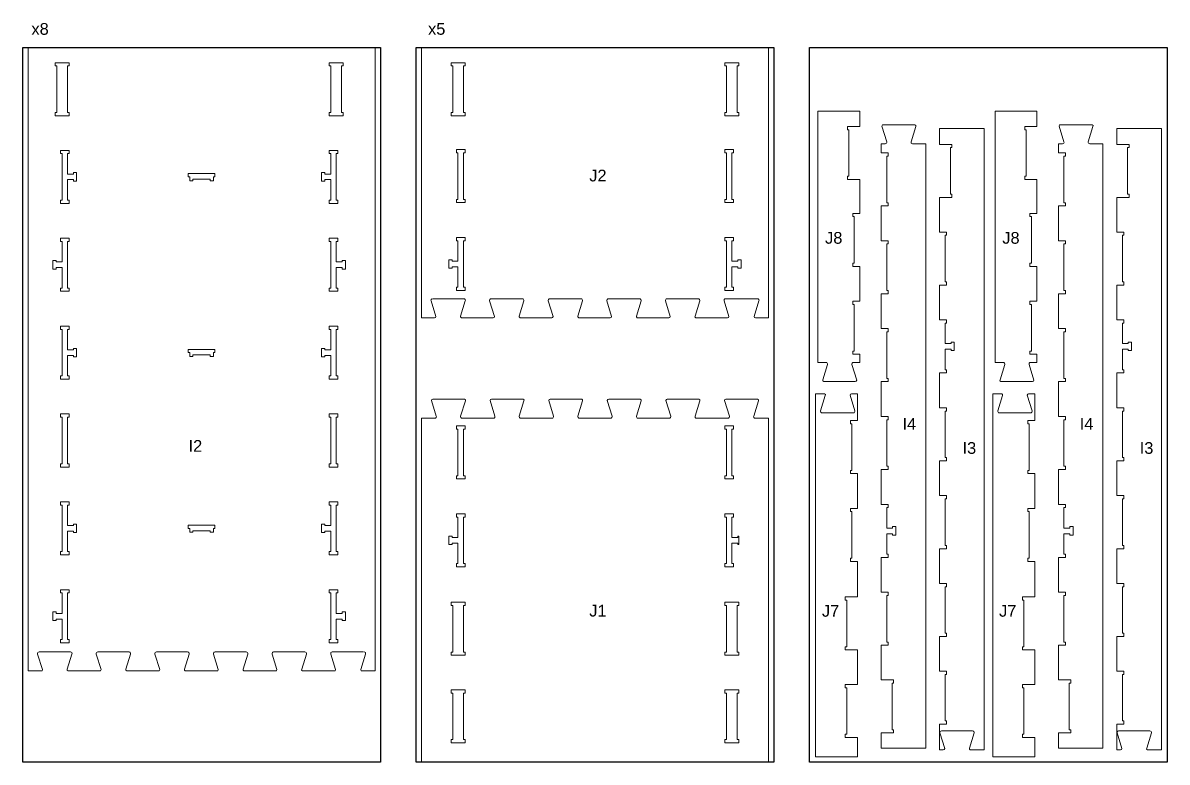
# Model space of a CAD drawing. Header units: millimetres. Extents: x 47343 to 66013, y -73719 to -63321.
# Drawn here: x 62109 to 66013, y -71107 to -68583 of the extents above; entities that cross this region are included whole.
import ezdxf

# ---------------------------------------------------------------- set-up
doc = ezdxf.new("R2010")
doc.units = ezdxf.units.MM
doc.header["$MEASUREMENT"] = 0
doc.layers.add('PLY BOARDS', color=1, linetype='CONTINUOUS', lineweight=30)
doc.layers.add('SHEETS', color=7, linetype='CONTINUOUS', lineweight=5)

msp = doc.modelspace()

# ---------------------------------------------------------------- linework, layer by layer
at = {"layer": 'PLY BOARDS'}
for points in [[(62108.8, -68667.2), (63328.8, -68667.2), (63328.8, -71107.2), (62108.8, -71107.2)], [(63451.1, -68667.2), (64671.1, -68667.2), (64671.1, -71107.2), (63451.1, -71107.2)], [(64793.5, -68667.2), (66013.5, -68667.2), (66013.5, -71107.2), (64793.5, -71107.2)]]:
    msp.add_lwpolyline(points, close=True, dxfattribs=at)
at = {"layer": 'SHEETS'}
for p, q in [((62127, -70796), (62127, -68667.2)), ((62127, -68667.2), (63310.5, -68667.2)), ((63310.5, -68667.2), (63310.5, -70796)), ((63469.4, -69590), (63469.4, -68667.2)), ((64652.9, -68667.2), (63469.4, -68667.2)), ((64652.9, -68667.2), (64652.9, -69590)), ((64964.7, -68884.8), (64821.7, -68884.8)), ((64821.7, -69742.6), (64821.7, -68884.8)), ((64964.7, -68884.8), (64964.7, -68937)), ((65569.4, -68884.8), (65426.4, -68884.8)), ((65426.4, -69742.6), (65426.4, -68884.8)), ((65569.4, -68884.8), (65569.4, -68937)), ((65040.3, -68935.5), (65041.9, -68931.8)), ((65056.8, -68989), (65040.3, -68935.5)), ((65041.9, -68931.8), (65045.1, -68931.1)), ((65045.1, -68931.1), (65153, -68931.1)), ((65155.8, -68936.9), (65139.8, -68989)), ((65153, -68931.1), (65156, -68933.6)), ((65156, -68933.6), (65155.8, -68936.9)), ((65237.1, -68998.2), (65237.1, -68943.8)), ((65389.1, -68943.8), (65389.1, -71065.5)), ((65645, -68935.5), (65646.6, -68931.8)), ((65661.5, -68989), (65645, -68935.5)), ((65646.6, -68931.8), (65649.8, -68931.1)), ((65649.8, -68931.1), (65757.7, -68931.1)), ((65760.5, -68936.9), (65744.5, -68989)), ((65757.7, -68931.1), (65760.7, -68933.6)), ((65760.7, -68933.6), (65760.5, -68936.9)), ((65841.8, -68998.2), (65841.8, -68943.8)), ((65993.8, -68943.8), (65993.8, -71065.5)), ((65051.6, -68996.1), (65054, -68995.5)), ((65054, -68995.5), (65056, -68993.8)), ((65056, -68993.8), (65057, -68991.5)), ((65057, -68991.5), (65056.8, -68989)), ((65139.8, -68989), (65139.6, -68991.5)), ((65139.6, -68991.5), (65140.6, -68993.8)), ((65140.6, -68993.8), (65142.6, -68995.5)), ((65142.6, -68995.5), (65145, -68996.1)), ((65656.2, -68996.1), (65658.7, -68995.5)), ((65658.7, -68995.5), (65660.6, -68993.8)), ((65660.6, -68993.8), (65661.6, -68991.5)), ((65661.6, -68991.5), (65661.5, -68989)), ((65744.5, -68989), (65744.3, -68991.5)), ((65744.3, -68991.5), (65745.3, -68993.8)), ((65745.3, -68993.8), (65747.3, -68995.5)), ((65747.3, -68995.5), (65749.7, -68996.1)), ((65037.8, -68996.1), (65051.6, -68996.1)), ((65037.8, -69027.3), (65037.8, -68996.1)), ((65145, -68996.1), (65189.8, -68996.1)), ((65189.8, -68996.1), (65189.8, -71059.8)), ((65642.4, -68996.1), (65656.2, -68996.1)), ((65642.4, -69027.3), (65642.4, -68996.1)), ((65749.7, -68996.1), (65794.4, -68996.1)), ((65794.4, -68996.1), (65794.4, -71059.8)), ((64964.7, -69118), (64964.7, -69233.7)), ((65569.4, -69118), (65569.4, -69233.7)), ((65237.1, -69297.5), (65237.1, -69179.2)), ((65841.8, -69297.5), (65841.8, -69179.2)), ((65037.8, -69327.3), (65037.8, -69208.3)), ((65642.4, -69327.3), (65642.4, -69208.3)), ((64964.7, -69414.7), (64964.7, -69533.7)), ((65056.8, -69427.3), (65056.8, -69408.3)), ((65569.4, -69414.7), (65569.4, -69533.7)), ((65661.4, -69427.3), (65661.4, -69408.3)), ((65237.1, -69597.5), (65237.1, -69478.5)), ((65841.8, -69597.5), (65841.8, -69478.5)), ((63502.4, -69527.3), (63501.4, -69529.6)), ((63501.4, -69529.6), (63501.6, -69532.1)), ((63501.6, -69532.1), (63518, -69585.6)), ((63504.4, -69525.6), (63502.4, -69527.3)), ((63613.3, -69525), (63506.8, -69525)), ((63582.8, -69525), (63580.4, -69525.6)), ((63602.6, -69584.2), (63618.6, -69532.1)), ((63615.8, -69525.6), (63613.3, -69525)), ((63617.7, -69527.3), (63615.8, -69525.6)), ((63618.7, -69529.6), (63617.7, -69527.3)), ((63618.6, -69532.1), (63618.7, -69529.6)), ((63702.4, -69527.3), (63701.4, -69529.6)), ((63701.4, -69529.6), (63701.6, -69532.1)), ((63701.6, -69532.1), (63718, -69585.6)), ((63704.4, -69525.6), (63702.4, -69527.3)), ((63706.8, -69525), (63704.4, -69525.6)), ((63813.3, -69525), (63706.8, -69525)), ((63802.6, -69584.2), (63818.6, -69532.1)), ((63815.8, -69525.6), (63813.3, -69525)), ((63817.7, -69527.3), (63815.8, -69525.6)), ((63818.7, -69529.6), (63817.7, -69527.3)), ((63818.6, -69532.1), (63818.7, -69529.6)), ((63902.4, -69527.3), (63901.4, -69529.6)), ((63901.4, -69529.6), (63901.6, -69532.1)), ((63901.6, -69532.1), (63918, -69585.6)), ((63904.4, -69525.6), (63902.4, -69527.3)), ((63906.8, -69525), (63904.4, -69525.6)), ((64013.3, -69525), (63906.8, -69525)), ((64002.6, -69584.2), (64018.6, -69532.1)), ((64015.8, -69525.6), (64013.3, -69525)), ((64017.7, -69527.3), (64015.8, -69525.6)), ((64018.7, -69529.6), (64017.7, -69527.3)), ((64018.6, -69532.1), (64018.7, -69529.6)), ((64102.4, -69527.3), (64101.4, -69529.6)), ((64101.4, -69529.6), (64101.6, -69532.1)), ((64101.6, -69532.1), (64118, -69585.6)), ((64104.4, -69525.6), (64102.4, -69527.3)), ((64106.8, -69525), (64104.4, -69525.6)), ((64213.3, -69525), (64106.8, -69525)), ((64202.6, -69584.2), (64218.6, -69532.1)), ((64215.8, -69525.6), (64213.3, -69525)), ((64217.7, -69527.3), (64215.8, -69525.6)), ((64218.7, -69529.6), (64217.7, -69527.3)), ((64218.6, -69532.1), (64218.7, -69529.6)), ((64302.4, -69527.3), (64301.4, -69529.6)), ((64301.4, -69529.6), (64301.6, -69532.1)), ((64301.6, -69532.1), (64318, -69585.6)), ((64304.4, -69525.6), (64302.4, -69527.3)), ((64306.8, -69525), (64304.4, -69525.6)), ((64413.3, -69525), (64306.8, -69525)), ((64402.6, -69584.2), (64418.6, -69532.1)), ((64415.8, -69525.6), (64413.3, -69525)), ((64417.7, -69527.3), (64415.8, -69525.6)), ((64418.7, -69529.6), (64417.7, -69527.3)), ((64418.6, -69532.1), (64418.7, -69529.6)), ((64502.4, -69527.3), (64501.4, -69529.6)), ((64501.4, -69529.6), (64501.6, -69532.1)), ((64501.6, -69532.1), (64518, -69585.6)), ((64504.4, -69525.6), (64502.4, -69527.3)), ((64506.8, -69525), (64504.4, -69525.6)), ((64613.3, -69525), (64506.8, -69525)), ((64620.7, -69532.1), (64604.2, -69585.6)), ((64615.4, -69525), (64613.3, -69525)), ((64615.4, -69525), (64617.9, -69525.6)), ((64617.9, -69525.6), (64619.8, -69527.3)), ((64619.8, -69527.3), (64620.8, -69529.6)), ((64620.8, -69529.6), (64620.7, -69532.1)), ((65037.8, -69627.3), (65037.8, -69508.3)), ((65642.4, -69627.3), (65642.4, -69508.3)), ((63513.3, -69590), (63469.4, -69590)), ((63516.5, -69589.3), (63513.3, -69590)), ((63518, -69585.6), (63516.5, -69589.3)), ((63602.3, -69587.4), (63602.6, -69584.2)), ((63605.4, -69590), (63602.3, -69587.4)), ((63713.3, -69590), (63605.4, -69590)), ((63716.5, -69589.3), (63713.3, -69590)), ((63718, -69585.6), (63716.5, -69589.3)), ((63802.3, -69587.4), (63802.6, -69584.2)), ((63805.4, -69590), (63802.3, -69587.4)), ((63913.3, -69590), (63805.4, -69590)), ((63916.5, -69589.3), (63913.3, -69590)), ((63918, -69585.6), (63916.5, -69589.3)), ((64002.3, -69587.4), (64002.6, -69584.2)), ((64005.4, -69590), (64002.3, -69587.4)), ((64113.3, -69590), (64005.4, -69590)), ((64116.5, -69589.3), (64113.3, -69590)), ((64118, -69585.6), (64116.5, -69589.3)), ((64202.3, -69587.4), (64202.6, -69584.2)), ((64205.4, -69590), (64202.3, -69587.4)), ((64313.3, -69590), (64205.4, -69590)), ((64316.5, -69589.3), (64313.3, -69590)), ((64318, -69585.6), (64316.5, -69589.3)), ((64402.3, -69587.4), (64402.6, -69584.2)), ((64405.4, -69590), (64402.3, -69587.4)), ((64513.3, -69590), (64405.4, -69590)), ((64516.5, -69589.3), (64513.3, -69590)), ((64518, -69585.6), (64516.5, -69589.3)), ((64604.2, -69585.6), (64605.8, -69589.3)), ((64605.8, -69589.3), (64609, -69590)), ((64609, -69590), (64652.9, -69590)), ((64964.7, -69714.7), (64964.7, -69742.6)), ((65569.4, -69714.7), (65569.4, -69742.6)), ((64849.5, -69742.6), (64821.7, -69742.6)), ((64838.7, -69801.7), (64854.7, -69749.7)), ((64851.9, -69743.1), (64849.5, -69742.6)), ((64853.9, -69744.8), (64851.9, -69743.1)), ((64854.9, -69747.1), (64853.9, -69744.8)), ((64854.7, -69749.7), (64854.9, -69747.1)), ((64938.5, -69744.8), (64937.5, -69747.1)), ((64937.5, -69747.1), (64937.7, -69749.7)), ((64937.7, -69749.7), (64954.2, -69803.1)), ((64940.5, -69743.1), (64938.5, -69744.8)), ((64942.9, -69742.6), (64940.5, -69743.1)), ((64964.7, -69742.6), (64942.9, -69742.6)), ((65454.1, -69742.6), (65426.4, -69742.6)), ((65443.4, -69801.7), (65459.4, -69749.7)), ((65456.6, -69743.1), (65454.1, -69742.6)), ((65458.5, -69744.8), (65456.6, -69743.1)), ((65459.5, -69747.1), (65458.5, -69744.8)), ((65459.4, -69749.7), (65459.5, -69747.1)), ((65543.2, -69744.8), (65542.2, -69747.1)), ((65542.2, -69747.1), (65542.4, -69749.7)), ((65542.4, -69749.7), (65558.8, -69803.1)), ((65545.2, -69743.1), (65543.2, -69744.8)), ((65547.6, -69742.6), (65545.2, -69743.1)), ((65569.4, -69742.6), (65547.6, -69742.6)), ((64838.5, -69805), (64838.7, -69801.7)), ((64841.5, -69807.6), (64838.5, -69805)), ((64949.4, -69807.6), (64841.5, -69807.6)), ((64952.6, -69806.8), (64949.4, -69807.6)), ((64954.2, -69803.1), (64952.6, -69806.8)), ((65037.8, -69927.3), (65037.8, -69808.3)), ((65237.1, -69897.5), (65237.1, -69778.5)), ((65443.1, -69805), (65443.4, -69801.7)), ((65446.2, -69807.6), (65443.1, -69805)), ((65554.1, -69807.6), (65446.2, -69807.6)), ((65557.3, -69806.8), (65554.1, -69807.6)), ((65558.8, -69803.1), (65557.3, -69806.8)), ((65642.4, -69927.3), (65642.4, -69808.3)), ((65841.8, -69897.5), (65841.8, -69778.5)), ((64814, -69849.9), (64814, -71088.8)), ((64957, -69849.9), (64957, -69941.1)), ((65418.7, -69849.9), (65418.7, -71088.8)), ((65561.7, -69849.9), (65561.7, -69941.1)), ((65056.8, -70027.3), (65056.8, -70008.3)), ((65661.4, -70027.3), (65661.4, -70008.3)), ((65237.1, -70197.5), (65237.1, -70078.5)), ((65841.8, -70197.5), (65841.8, -70078.5)), ((64957, -70122.1), (64957, -70241.1)), ((65037.8, -70227.3), (65037.8, -70108.3)), ((65561.7, -70122.1), (65561.7, -70241.1)), ((65642.4, -70227.3), (65642.4, -70108.3)), ((65237.1, -70497.5), (65237.1, -70378.5)), ((65841.8, -70497.5), (65841.8, -70378.5)), ((64957, -70422.1), (64957, -70543.1)), ((65037.8, -70527.3), (65037.8, -70408.3)), ((65561.7, -70422.1), (65561.7, -70543.1)), ((65642.4, -70527.3), (65642.4, -70408.3)), ((65056.8, -70627.3), (65056.8, -70608.3)), ((65661.4, -70627.3), (65661.4, -70608.3)), ((65037.8, -70826.6), (65037.8, -70708.3)), ((65237.1, -70796.7), (65237.1, -70678.5)), ((65642.4, -70826.6), (65642.4, -70708.3)), ((65841.8, -70796.7), (65841.8, -70678.5)), ((62160.1, -70733.2), (62159.1, -70735.5)), ((62159.1, -70735.5), (62159.2, -70738.1)), ((62159.2, -70738.1), (62175.7, -70791.5)), ((62162, -70731.6), (62160.1, -70733.2)), ((62164.5, -70731), (62162, -70731.6)), ((62271, -70731), (62164.5, -70731)), ((62260.2, -70790.1), (62276.2, -70738.1)), ((62273.4, -70731.6), (62271, -70731)), ((62275.4, -70733.2), (62273.4, -70731.6)), ((62276.4, -70735.5), (62275.4, -70733.2)), ((62276.2, -70738.1), (62276.4, -70735.5)), ((62360.1, -70733.2), (62359.1, -70735.5)), ((62359.1, -70735.5), (62359.2, -70738.1)), ((62359.2, -70738.1), (62375.7, -70791.5)), ((62362, -70731.6), (62360.1, -70733.2)), ((62364.5, -70731), (62362, -70731.6)), ((62471, -70731), (62364.5, -70731)), ((62460.2, -70790.1), (62476.2, -70738.1)), ((62473.4, -70731.6), (62471, -70731)), ((62475.4, -70733.2), (62473.4, -70731.6)), ((62476.4, -70735.5), (62475.4, -70733.2)), ((62476.2, -70738.1), (62476.4, -70735.5)), ((62560.1, -70733.2), (62559.1, -70735.5)), ((62559.1, -70735.5), (62559.2, -70738.1)), ((62559.2, -70738.1), (62575.7, -70791.5)), ((62562, -70731.6), (62560.1, -70733.2)), ((62564.5, -70731), (62562, -70731.6)), ((62671, -70731), (62564.5, -70731)), ((62660.2, -70790.1), (62676.2, -70738.1)), ((62673.4, -70731.6), (62671, -70731)), ((62675.4, -70733.2), (62673.4, -70731.6)), ((62676.4, -70735.5), (62675.4, -70733.2)), ((62676.2, -70738.1), (62676.4, -70735.5)), ((62760.1, -70733.2), (62759.1, -70735.5)), ((62759.1, -70735.5), (62759.2, -70738.1)), ((62759.2, -70738.1), (62775.7, -70791.5)), ((62762, -70731.6), (62760.1, -70733.2)), ((62764.5, -70731), (62762, -70731.6)), ((62871, -70731), (62764.5, -70731)), ((62860.2, -70790.1), (62876.2, -70738.1)), ((62873.4, -70731.6), (62871, -70731)), ((62875.4, -70733.2), (62873.4, -70731.6)), ((62876.4, -70735.5), (62875.4, -70733.2)), ((62876.2, -70738.1), (62876.4, -70735.5)), ((62960.1, -70733.2), (62959.1, -70735.5)), ((62959.1, -70735.5), (62959.2, -70738.1)), ((62959.2, -70738.1), (62975.7, -70791.5)), ((62962, -70731.6), (62960.1, -70733.2)), ((62964.5, -70731), (62962, -70731.6)), ((63071, -70731), (62964.5, -70731)), ((63060.2, -70790.1), (63076.2, -70738.1)), ((63073.4, -70731.6), (63071, -70731)), ((63075.4, -70733.2), (63073.4, -70731.6)), ((63076.4, -70735.5), (63075.4, -70733.2)), ((63076.2, -70738.1), (63076.4, -70735.5)), ((63160.1, -70733.2), (63159.1, -70735.5)), ((63159.1, -70735.5), (63159.2, -70738.1)), ((63159.2, -70738.1), (63175.7, -70791.5)), ((63162, -70731.6), (63160.1, -70733.2)), ((63164.5, -70731), (63162, -70731.6)), ((63271, -70731), (63164.5, -70731)), ((63278.3, -70738.1), (63261.9, -70791.5)), ((63273.1, -70731), (63275.5, -70731.6)), ((63275.5, -70731.6), (63277.5, -70733.2)), ((63277.5, -70733.2), (63278.5, -70735.5)), ((63278.5, -70735.5), (63278.3, -70738.1)), ((64957, -70724.1), (64957, -70842.1)), ((65561.7, -70724.1), (65561.7, -70842.1)), ((62175.7, -70791.5), (62174.1, -70795.2)), ((62260, -70793.4), (62260.2, -70790.1)), ((62375.7, -70791.5), (62374.1, -70795.2)), ((62460, -70793.4), (62460.2, -70790.1)), ((62575.7, -70791.5), (62574.1, -70795.2)), ((62660, -70793.4), (62660.2, -70790.1)), ((62775.7, -70791.5), (62774.1, -70795.2)), ((62860, -70793.4), (62860.2, -70790.1)), ((62975.7, -70791.5), (62974.1, -70795.2)), ((63060, -70793.4), (63060.2, -70790.1)), ((63175.7, -70791.5), (63174.1, -70795.2)), ((63261.9, -70791.5), (63263.4, -70795.2)), ((62170.9, -70796), (62127, -70796)), ((62174.1, -70795.2), (62170.9, -70796)), ((62263.1, -70796), (62260, -70793.4)), ((62370.9, -70796), (62263.1, -70796)), ((62374.1, -70795.2), (62370.9, -70796)), ((62463.1, -70796), (62460, -70793.4)), ((62570.9, -70796), (62463.1, -70796)), ((62574.1, -70795.2), (62570.9, -70796)), ((62663.1, -70796), (62660, -70793.4)), ((62770.9, -70796), (62663.1, -70796)), ((62774.1, -70795.2), (62770.9, -70796)), ((62863.1, -70796), (62860, -70793.4)), ((62970.9, -70796), (62863.1, -70796)), ((62974.1, -70795.2), (62970.9, -70796)), ((63063.1, -70796), (63060, -70793.4)), ((63170.9, -70796), (63063.1, -70796)), ((63174.1, -70795.2), (63170.9, -70796)), ((63263.4, -70795.2), (63266.6, -70796)), ((63266.6, -70796), (63310.5, -70796)), ((65237.1, -71065.5), (65237.1, -70977.7)), ((65841.8, -71065.5), (65841.8, -70977.7)), ((64957, -71023.1), (64957, -71088.8)), ((65037.8, -71059.8), (65037.8, -71007.6)), ((65561.7, -71023.1), (65561.7, -71088.8)), ((65642.4, -71059.8), (65642.4, -71007.6)), ((65189.8, -71059.8), (65037.8, -71059.8)), ((65794.4, -71059.8), (65642.4, -71059.8)), ((64957, -71088.8), (64814, -71088.8)), ((65561.7, -71088.8), (65418.7, -71088.8))]:
    msp.add_line(p, q, dxfattribs=at)
for points in [[(62266.3, -68719.5), (62266.3, -68730.5), (62261.3, -68730.5), (62261.3, -68889.5), (62266.3, -68889.5), (62266.3, -68900.5), (62219.3, -68900.5), (62219.3, -68889.5), (62224.3, -68889.5), (62224.3, -68730.5), (62219.3, -68730.5), (62219.3, -68719.5)], [(63154.3, -68719.5), (63154.3, -68730.5), (63159.3, -68730.5), (63159.3, -68889.5), (63154.3, -68889.5), (63154.3, -68900.5), (63201.3, -68900.5), (63201.3, -68889.5), (63196.3, -68889.5), (63196.3, -68730.5), (63201.3, -68730.5), (63201.3, -68719.5)], [(63617.6, -68719.5), (63617.6, -68730.5), (63612.6, -68730.5), (63612.6, -68889.5), (63617.6, -68889.5), (63617.6, -68900.5), (63570.6, -68900.5), (63570.6, -68889.5), (63575.6, -68889.5), (63575.6, -68730.5), (63570.6, -68730.5), (63570.6, -68719.5)], [(64504.6, -68719.5), (64504.6, -68730.5), (64509.6, -68730.5), (64509.6, -68889.5), (64504.6, -68889.5), (64504.6, -68900.5), (64551.6, -68900.5), (64551.6, -68889.5), (64546.6, -68889.5), (64546.6, -68730.5), (64551.6, -68730.5), (64551.6, -68719.5)], [(62266.3, -69199.7), (62237.3, -69199.7), (62237.3, -69188.7), (62242.3, -69188.7), (62242.3, -69029.7), (62237.3, -69029.7), (62237.3, -69018.7), (62266.3, -69018.7), (62266.3, -69029.7), (62261.3, -69029.7), (62261.3, -69099.7), (62281.3, -69099.7), (62281.3, -69094.7), (62292.3, -69094.7), (62292.3, -69123.7), (62281.3, -69123.7), (62281.3, -69118.7), (62261.3, -69118.7), (62261.3, -69188.7), (62266.3, -69188.7)], [(63154.3, -69199.7), (63183.3, -69199.7), (63183.3, -69188.7), (63178.3, -69188.7), (63178.3, -69029.7), (63183.3, -69029.7), (63183.3, -69018.7), (63154.3, -69018.7), (63154.3, -69029.7), (63159.3, -69029.7), (63159.3, -69099.7), (63139.3, -69099.7), (63139.3, -69094.7), (63128.3, -69094.7), (63128.3, -69123.7), (63139.3, -69123.7), (63139.3, -69118.7), (63159.3, -69118.7), (63159.3, -69188.7), (63154.3, -69188.7)], [(63588.6, -69016.2), (63617.6, -69016.2), (63617.6, -69027.2), (63612.6, -69027.2), (63612.6, -69186.2), (63617.6, -69186.2), (63617.6, -69197.2), (63588.6, -69197.2), (63588.6, -69186.2), (63593.6, -69186.2), (63593.6, -69027.2), (63588.6, -69027.2)], [(64533.6, -69016.2), (64504.6, -69016.2), (64504.6, -69027.2), (64509.6, -69027.2), (64509.6, -69186.2), (64504.6, -69186.2), (64504.6, -69197.2), (64533.6, -69197.2), (64533.6, -69186.2), (64528.6, -69186.2), (64528.6, -69027.2), (64533.6, -69027.2)], [(62764.3, -69098.2), (62673.3, -69098.2), (62673.3, -69109.2), (62678.3, -69109.2), (62678.3, -69122.2), (62689.3, -69122.2), (62689.3, -69117.2), (62748.3, -69117.2), (62748.3, -69122.2), (62759.3, -69122.2), (62759.3, -69109.2), (62764.3, -69109.2)], [(62237.3, -69318.7), (62266.3, -69318.7), (62266.3, -69329.7), (62261.3, -69329.7), (62261.3, -69488.7), (62266.3, -69488.7), (62266.3, -69499.7), (62237.3, -69499.7), (62237.3, -69488.7), (62242.3, -69488.7), (62242.3, -69418.7), (62222.3, -69418.7), (62222.3, -69423.7), (62211.3, -69423.7), (62211.3, -69394.7), (62222.3, -69394.7), (62222.3, -69399.7), (62242.3, -69399.7), (62242.3, -69329.7), (62237.3, -69329.7)], [(63183.3, -69318.7), (63154.3, -69318.7), (63154.3, -69329.7), (63159.3, -69329.7), (63159.3, -69488.7), (63154.3, -69488.7), (63154.3, -69499.7), (63183.3, -69499.7), (63183.3, -69488.7), (63178.3, -69488.7), (63178.3, -69418.7), (63198.3, -69418.7), (63198.3, -69423.7), (63209.3, -69423.7), (63209.3, -69394.7), (63198.3, -69394.7), (63198.3, -69399.7), (63178.3, -69399.7), (63178.3, -69329.7), (63183.3, -69329.7)], [(63588.6, -69316.2), (63617.6, -69316.2), (63617.6, -69327.2), (63612.6, -69327.2), (63612.6, -69486.2), (63617.6, -69486.2), (63617.6, -69497.2), (63588.6, -69497.2), (63588.6, -69486.2), (63593.6, -69486.2), (63593.6, -69416.2), (63573.6, -69416.2), (63573.6, -69421.2), (63562.6, -69421.2), (63562.6, -69392.2), (63573.6, -69392.2), (63573.6, -69397.2), (63593.6, -69397.2), (63593.6, -69327.2), (63588.6, -69327.2)], [(64533.6, -69316.2), (64504.6, -69316.2), (64504.6, -69327.2), (64509.6, -69327.2), (64509.6, -69486.2), (64504.6, -69486.2), (64504.6, -69497.2), (64533.6, -69497.2), (64533.6, -69486.2), (64528.6, -69486.2), (64528.6, -69416.2), (64548.6, -69416.2), (64548.6, -69421.2), (64559.6, -69421.2), (64559.6, -69392.2), (64548.6, -69392.2), (64548.6, -69397.2), (64528.6, -69397.2), (64528.6, -69327.2), (64533.6, -69327.2)], [(62266.3, -69799.7), (62237.3, -69799.7), (62237.3, -69788.7), (62242.3, -69788.7), (62242.3, -69629.7), (62237.3, -69629.7), (62237.3, -69618.7), (62266.3, -69618.7), (62266.3, -69629.7), (62261.3, -69629.7), (62261.3, -69699.7), (62281.3, -69699.7), (62281.3, -69694.7), (62292.3, -69694.7), (62292.3, -69723.7), (62281.3, -69723.7), (62281.3, -69718.7), (62261.3, -69718.7), (62261.3, -69788.7), (62266.3, -69788.7)], [(63154.3, -69799.7), (63183.3, -69799.7), (63183.3, -69788.7), (63178.3, -69788.7), (63178.3, -69629.7), (63183.3, -69629.7), (63183.3, -69618.7), (63154.3, -69618.7), (63154.3, -69629.7), (63159.3, -69629.7), (63159.3, -69699.7), (63139.3, -69699.7), (63139.3, -69694.7), (63128.3, -69694.7), (63128.3, -69723.7), (63139.3, -69723.7), (63139.3, -69718.7), (63159.3, -69718.7), (63159.3, -69788.7), (63154.3, -69788.7)], [(62764.3, -69698.2), (62673.3, -69698.2), (62673.3, -69709.2), (62678.3, -69709.2), (62678.3, -69722.2), (62689.3, -69722.2), (62689.3, -69717.2), (62748.3, -69717.2), (62748.3, -69722.2), (62759.3, -69722.2), (62759.3, -69709.2), (62764.3, -69709.2)], [(64415.8, -69868.3), (64418.9, -69870.9), (64418.7, -69874.2), (64402.6, -69926.2), (64402.5, -69928.7), (64403.5, -69931.1), (64405.4, -69932.7), (64407.9, -69933.3), (64514.4, -69933.3), (64516.8, -69932.7), (64518.8, -69931.1), (64519.8, -69928.7), (64519.6, -69926.2), (64503.2, -69872.8), (64504.7, -69869.1), (64507.9, -69868.3), (64615.8, -69868.3), (64618.9, -69870.9), (64618.6, -69874.2), (64602.6, -69926.2), (64602.5, -69928.7), (64603.5, -69931.1), (64605.4, -69932.7), (64607.9, -69933.3), (64652.9, -69933.3), (64652.9, -71107.2), (63469.4, -71107.2), (63469.4, -69933.3), (63514.4, -69933.3), (63516.8, -69932.7), (63518.8, -69931.1), (63519.8, -69928.7), (63519.6, -69926.2), (63503.2, -69872.8), (63504.7, -69869.1), (63507.9, -69868.3), (63615.8, -69868.3), (63618.9, -69870.9), (63618.7, -69874.2), (63602.6, -69926.2), (63602.5, -69928.7), (63603.5, -69931.1), (63605.4, -69932.7), (63607.9, -69933.3), (63714.4, -69933.3), (63716.8, -69932.7), (63718.8, -69931.1), (63719.8, -69928.7), (63719.6, -69926.2), (63703.2, -69872.8), (63704.7, -69869.1), (63707.9, -69868.3), (63815.8, -69868.3), (63818.9, -69870.9), (63818.7, -69874.2), (63802.6, -69926.2), (63802.5, -69928.7), (63803.5, -69931.1), (63805.4, -69932.7), (63807.9, -69933.3), (63914.4, -69933.3), (63916.8, -69932.7), (63918.8, -69931.1), (63919.8, -69928.7), (63919.6, -69926.2), (63903.2, -69872.8), (63904.7, -69869.1), (63907.9, -69868.3), (64015.8, -69868.3), (64018.9, -69870.9), (64018.7, -69874.2), (64002.6, -69926.2), (64002.5, -69928.7), (64003.5, -69931.1), (64005.4, -69932.7), (64007.9, -69933.3), (64114.4, -69933.3), (64116.8, -69932.7), (64118.8, -69931.1), (64119.8, -69928.7), (64119.6, -69926.2), (64103.2, -69872.8), (64104.7, -69869.1), (64107.9, -69868.3), (64215.8, -69868.3), (64218.9, -69870.9), (64218.7, -69874.2), (64202.6, -69926.2), (64202.5, -69928.7), (64203.5, -69931.1), (64205.4, -69932.7), (64207.9, -69933.3), (64314.4, -69933.3), (64316.8, -69932.7), (64318.8, -69931.1), (64319.8, -69928.7), (64319.6, -69926.2), (64303.2, -69872.8), (64304.7, -69869.1), (64307.9, -69868.3)], [(62266.3, -69918.7), (62237.3, -69918.7), (62237.3, -69929.7), (62242.3, -69929.7), (62242.3, -70088.7), (62237.3, -70088.7), (62237.3, -70099.7), (62266.3, -70099.7), (62266.3, -70088.7), (62261.3, -70088.7), (62261.3, -69929.7), (62266.3, -69929.7)], [(63154.3, -69918.7), (63183.3, -69918.7), (63183.3, -69929.7), (63178.3, -69929.7), (63178.3, -70088.7), (63183.3, -70088.7), (63183.3, -70099.7), (63154.3, -70099.7), (63154.3, -70088.7), (63159.3, -70088.7), (63159.3, -69929.7), (63154.3, -69929.7)], [(63588.6, -69959.5), (63617.6, -69959.5), (63617.6, -69970.5), (63612.6, -69970.5), (63612.6, -70129.5), (63617.6, -70129.5), (63617.6, -70140.5), (63588.6, -70140.5), (63588.6, -70129.5), (63593.6, -70129.5), (63593.6, -69970.5), (63588.6, -69970.5)], [(64533.6, -69959.5), (64504.6, -69959.5), (64504.6, -69970.5), (64509.6, -69970.5), (64509.6, -70129.5), (64504.6, -70129.5), (64504.6, -70140.5), (64533.6, -70140.5), (64533.6, -70129.5), (64528.6, -70129.5), (64528.6, -69970.5), (64533.6, -69970.5)], [(62266.3, -70399.7), (62237.3, -70399.7), (62237.3, -70388.7), (62242.3, -70388.7), (62242.3, -70229.7), (62237.3, -70229.7), (62237.3, -70218.7), (62266.3, -70218.7), (62266.3, -70229.7), (62261.3, -70229.7), (62261.3, -70299.7), (62281.3, -70299.7), (62281.3, -70294.7), (62292.3, -70294.7), (62292.3, -70323.7), (62281.3, -70323.7), (62281.3, -70318.7), (62261.3, -70318.7), (62261.3, -70388.7), (62266.3, -70388.7)], [(63154.3, -70399.7), (63183.3, -70399.7), (63183.3, -70388.7), (63178.3, -70388.7), (63178.3, -70229.7), (63183.3, -70229.7), (63183.3, -70218.7), (63154.3, -70218.7), (63154.3, -70229.7), (63159.3, -70229.7), (63159.3, -70299.7), (63139.3, -70299.7), (63139.3, -70294.7), (63128.3, -70294.7), (63128.3, -70323.7), (63139.3, -70323.7), (63139.3, -70318.7), (63159.3, -70318.7), (63159.3, -70388.7), (63154.3, -70388.7)], [(63588.6, -70259.5), (63617.6, -70259.5), (63617.6, -70270.5), (63612.6, -70270.5), (63612.6, -70429.5), (63617.6, -70429.5), (63617.6, -70440.5), (63588.6, -70440.5), (63588.6, -70429.5), (63593.6, -70429.5), (63593.6, -70359.5), (63573.6, -70359.5), (63573.6, -70364.5), (63562.6, -70364.5), (63562.6, -70335.5), (63573.6, -70335.5), (63573.6, -70340.5), (63593.6, -70340.5), (63593.6, -70270.5), (63588.6, -70270.5)], [(64533.6, -70259.5), (64504.6, -70259.5), (64504.6, -70270.5), (64509.6, -70270.5), (64509.6, -70429.5), (64504.6, -70429.5), (64504.6, -70440.5), (64533.6, -70440.5), (64533.6, -70429.5), (64528.6, -70429.5), (64528.6, -70359.5), (64548.6, -70359.5), (64548.6, -70364.5), (64551.6, -70364.5), (64551.6, -70335.5), (64548.6, -70335.5), (64548.6, -70340.5), (64528.6, -70340.5), (64528.6, -70270.5), (64533.6, -70270.5)], [(62764.3, -70298.2), (62673.3, -70298.2), (62673.3, -70309.2), (62678.3, -70309.2), (62678.3, -70322.2), (62689.3, -70322.2), (62689.3, -70317.2), (62748.3, -70317.2), (62748.3, -70322.2), (62759.3, -70322.2), (62759.3, -70309.2), (62764.3, -70309.2)], [(62237.3, -70518.7), (62266.3, -70518.7), (62266.3, -70529.7), (62261.3, -70529.7), (62261.3, -70688.7), (62266.3, -70688.7), (62266.3, -70699.7), (62237.3, -70699.7), (62237.3, -70688.7), (62242.3, -70688.7), (62242.3, -70618.7), (62222.3, -70618.7), (62222.3, -70623.7), (62211.3, -70623.7), (62211.3, -70594.7), (62222.3, -70594.7), (62222.3, -70599.7), (62242.3, -70599.7), (62242.3, -70529.7), (62237.3, -70529.7)], [(63183.3, -70518.7), (63154.3, -70518.7), (63154.3, -70529.7), (63159.3, -70529.7), (63159.3, -70688.7), (63154.3, -70688.7), (63154.3, -70699.7), (63183.3, -70699.7), (63183.3, -70688.7), (63178.3, -70688.7), (63178.3, -70618.7), (63198.3, -70618.7), (63198.3, -70623.7), (63209.3, -70623.7), (63209.3, -70594.7), (63198.3, -70594.7), (63198.3, -70599.7), (63178.3, -70599.7), (63178.3, -70529.7), (63183.3, -70529.7)], [(63617.6, -70561.5), (63617.6, -70572.5), (63612.6, -70572.5), (63612.6, -70731.5), (63617.6, -70731.5), (63617.6, -70742.5), (63570.6, -70742.5), (63570.6, -70731.5), (63575.6, -70731.5), (63575.6, -70572.5), (63570.6, -70572.5), (63570.6, -70561.5)], [(64504.6, -70561.5), (64504.6, -70572.5), (64509.6, -70572.5), (64509.6, -70731.5), (64504.6, -70731.5), (64504.6, -70742.5), (64551.6, -70742.5), (64551.6, -70731.5), (64546.6, -70731.5), (64546.6, -70572.5), (64551.6, -70572.5), (64551.6, -70561.5)], [(63617.6, -70860.5), (63617.6, -70871.5), (63612.6, -70871.5), (63612.6, -71030.5), (63617.6, -71030.5), (63617.6, -71041.5), (63570.6, -71041.5), (63570.6, -71030.5), (63575.6, -71030.5), (63575.6, -70871.5), (63570.6, -70871.5), (63570.6, -70860.5)], [(64504.6, -70860.5), (64504.6, -70871.5), (64509.6, -70871.5), (64509.6, -71030.5), (64504.6, -71030.5), (64504.6, -71041.5), (64551.6, -71041.5), (64551.6, -71030.5), (64546.6, -71030.5), (64546.6, -70871.5), (64551.6, -70871.5), (64551.6, -70860.5)]]:
    msp.add_lwpolyline(points, close=True, dxfattribs=at)
for points in [[(64964.7, -68937), (64922.7, -68937), (64922.7, -68948), (64927.7, -68948), (64927.7, -69107), (64922.7, -69107), (64922.7, -69118), (64964.7, -69118)], [(65237.1, -68943.8), (65389.1, -68943.8)], [(65569.4, -68937), (65527.4, -68937), (65527.4, -68948), (65532.4, -68948), (65532.4, -69107), (65527.4, -69107), (65527.4, -69118), (65569.4, -69118)], [(65841.8, -68943.8), (65993.8, -68943.8)], [(65037.8, -69208.3), (65061.8, -69208.3), (65061.8, -69197.3), (65056.8, -69197.3), (65056.8, -69038.3), (65061.8, -69038.3), (65061.8, -69027.3), (65037.8, -69027.3)], [(65237.1, -69179.2), (65279.1, -69179.2), (65279.1, -69168.2), (65274.1, -69168.2), (65274.1, -69009.2), (65279.1, -69009.2), (65279.1, -68998.2), (65237.1, -68998.2)], [(65642.4, -69208.3), (65666.4, -69208.3), (65666.4, -69197.3), (65661.4, -69197.3), (65661.4, -69038.3), (65666.4, -69038.3), (65666.4, -69027.3), (65642.4, -69027.3)], [(65841.8, -69179.2), (65883.8, -69179.2), (65883.8, -69168.2), (65878.8, -69168.2), (65878.8, -69009.2), (65883.8, -69009.2), (65883.8, -68998.2), (65841.8, -68998.2)], [(64964.7, -69233.7), (64940.7, -69233.7), (64940.7, -69244.7), (64945.7, -69244.7), (64945.7, -69403.7), (64940.7, -69403.7), (64940.7, -69414.7), (64964.7, -69414.7)], [(65569.4, -69233.7), (65545.4, -69233.7), (65545.4, -69244.7), (65550.4, -69244.7), (65550.4, -69403.7), (65545.4, -69403.7), (65545.4, -69414.7), (65569.4, -69414.7)], [(65256.1, -69397.5), (65256.1, -69308.5), (65261.1, -69308.5), (65261.1, -69297.5), (65237.1, -69297.5)], [(65860.8, -69397.5), (65860.8, -69308.5), (65865.8, -69308.5), (65865.8, -69297.5), (65841.8, -69297.5)], [(65056.8, -69408.3), (65056.8, -69338.3), (65061.8, -69338.3), (65061.8, -69327.3), (65037.8, -69327.3)], [(65661.4, -69408.3), (65661.4, -69338.3), (65666.4, -69338.3), (65666.4, -69327.3), (65642.4, -69327.3)], [(65237.1, -69478.5), (65261.1, -69478.5), (65261.1, -69467.5), (65256.1, -69467.5), (65256.1, -69397.5)], [(65841.8, -69478.5), (65865.8, -69478.5), (65865.8, -69467.5), (65860.8, -69467.5), (65860.8, -69397.5)], [(65037.8, -69508.3), (65061.8, -69508.3), (65061.8, -69497.3), (65056.8, -69497.3), (65056.8, -69427.3)], [(65642.4, -69508.3), (65666.4, -69508.3), (65666.4, -69497.3), (65661.4, -69497.3), (65661.4, -69427.3)], [(64964.7, -69533.7), (64940.7, -69533.7), (64940.7, -69544.7), (64945.7, -69544.7), (64945.7, -69703.7), (64940.7, -69703.7), (64940.7, -69714.7), (64964.7, -69714.7)], [(65569.4, -69533.7), (65545.4, -69533.7), (65545.4, -69544.7), (65550.4, -69544.7), (65550.4, -69703.7), (65545.4, -69703.7), (65545.4, -69714.7), (65569.4, -69714.7)], [(65237.1, -69597.5), (65261.1, -69597.5), (65261.1, -69608.5), (65256.1, -69608.5), (65256.1, -69678.5), (65276.1, -69678.5), (65276.1, -69673.5), (65287.1, -69673.5), (65287.1, -69702.5), (65276.1, -69702.5), (65276.1, -69697.5), (65256.1, -69697.5), (65256.1, -69767.5), (65261.1, -69767.5), (65261.1, -69778.5), (65237.1, -69778.5)], [(65841.8, -69597.5), (65865.8, -69597.5), (65865.8, -69608.5), (65860.8, -69608.5), (65860.8, -69678.5), (65880.8, -69678.5), (65880.8, -69673.5), (65891.8, -69673.5), (65891.8, -69702.5), (65880.8, -69702.5), (65880.8, -69697.5), (65860.8, -69697.5), (65860.8, -69767.5), (65865.8, -69767.5), (65865.8, -69778.5), (65841.8, -69778.5)], [(65037.8, -69627.3), (65061.8, -69627.3), (65061.8, -69638.3), (65056.8, -69638.3), (65056.8, -69797.3), (65061.8, -69797.3), (65061.8, -69808.3), (65037.8, -69808.3)], [(65642.4, -69627.3), (65666.4, -69627.3), (65666.4, -69638.3), (65661.4, -69638.3), (65661.4, -69797.3), (65666.4, -69797.3), (65666.4, -69808.3), (65642.4, -69808.3)], [(64814, -69849.9), (64844.2, -69849.9), (64847.2, -69852.5), (64847, -69855.8), (64831, -69907.8), (64830.8, -69910.3), (64831.8, -69912.7), (64833.8, -69914.3), (64836.2, -69914.9), (64942.8, -69914.9), (64945.2, -69914.3), (64947.2, -69912.7), (64948.2, -69910.3), (64948, -69907.8), (64931.5, -69854.4), (64933.1, -69850.7), (64936.3, -69849.9), (64957, -69849.9)], [(65418.7, -69849.9), (65448.9, -69849.9), (65451.9, -69852.5), (65451.7, -69855.8), (65435.7, -69907.8), (65435.5, -69910.3), (65436.5, -69912.7), (65438.5, -69914.3), (65440.9, -69914.9), (65547.4, -69914.9), (65549.9, -69914.3), (65551.8, -69912.7), (65552.8, -69910.3), (65552.7, -69907.8), (65536.2, -69854.4), (65537.8, -69850.7), (65541, -69849.9), (65561.7, -69849.9)], [(65056.8, -70008.3), (65056.8, -69938.3), (65061.8, -69938.3), (65061.8, -69927.3), (65037.8, -69927.3)], [(65256.1, -69978.5), (65256.1, -69908.5), (65261.1, -69908.5), (65261.1, -69897.5), (65237.1, -69897.5)], [(65661.4, -70008.3), (65661.4, -69938.3), (65666.4, -69938.3), (65666.4, -69927.3), (65642.4, -69927.3)], [(65860.8, -69978.5), (65860.8, -69908.5), (65865.8, -69908.5), (65865.8, -69897.5), (65841.8, -69897.5)], [(64957, -69941.1), (64933, -69941.1), (64933, -69952.1), (64938, -69952.1), (64938, -70111.1), (64933, -70111.1), (64933, -70122.1), (64957, -70122.1)], [(65561.7, -69941.1), (65537.7, -69941.1), (65537.7, -69952.1), (65542.7, -69952.1), (65542.7, -70111.1), (65537.7, -70111.1), (65537.7, -70122.1), (65561.7, -70122.1)], [(65237.1, -70078.5), (65261.1, -70078.5), (65261.1, -70067.5), (65256.1, -70067.5), (65256.1, -69978.5)], [(65841.8, -70078.5), (65865.8, -70078.5), (65865.8, -70067.5), (65860.8, -70067.5), (65860.8, -69978.5)], [(65037.8, -70108.3), (65061.8, -70108.3), (65061.8, -70097.3), (65056.8, -70097.3), (65056.8, -70027.3)], [(65642.4, -70108.3), (65666.4, -70108.3), (65666.4, -70097.3), (65661.4, -70097.3), (65661.4, -70027.3)], [(65237.1, -70197.5), (65261.1, -70197.5), (65261.1, -70208.5), (65256.1, -70208.5), (65256.1, -70367.5), (65261.1, -70367.5), (65261.1, -70378.5), (65237.1, -70378.5)], [(65841.8, -70197.5), (65865.8, -70197.5), (65865.8, -70208.5), (65860.8, -70208.5), (65860.8, -70367.5), (65865.8, -70367.5), (65865.8, -70378.5), (65841.8, -70378.5)], [(64957, -70241.1), (64933, -70241.1), (64933, -70252.1), (64938, -70252.1), (64938, -70411.1), (64933, -70411.1), (64933, -70422.1), (64957, -70422.1)], [(65037.8, -70227.3), (65061.8, -70227.3), (65061.8, -70238.3), (65056.8, -70238.3), (65056.8, -70308.3), (65076.8, -70308.3), (65076.8, -70303.3), (65087.8, -70303.3), (65087.8, -70332.3), (65076.8, -70332.3), (65076.8, -70327.3), (65056.8, -70327.3), (65056.8, -70397.3), (65061.8, -70397.3), (65061.8, -70408.3), (65037.8, -70408.3)], [(65561.7, -70241.1), (65537.7, -70241.1), (65537.7, -70252.1), (65542.7, -70252.1), (65542.7, -70411.1), (65537.7, -70411.1), (65537.7, -70422.1), (65561.7, -70422.1)], [(65642.4, -70227.3), (65666.4, -70227.3), (65666.4, -70238.3), (65661.4, -70238.3), (65661.4, -70308.3), (65681.4, -70308.3), (65681.4, -70303.3), (65692.4, -70303.3), (65692.4, -70332.3), (65681.4, -70332.3), (65681.4, -70327.3), (65661.4, -70327.3), (65661.4, -70397.3), (65666.4, -70397.3), (65666.4, -70408.3), (65642.4, -70408.3)], [(65256.1, -70597.5), (65256.1, -70508.5), (65261.1, -70508.5), (65261.1, -70497.5), (65237.1, -70497.5)], [(65860.8, -70597.5), (65860.8, -70508.5), (65865.8, -70508.5), (65865.8, -70497.5), (65841.8, -70497.5)], [(64957, -70543.1), (64915, -70543.1), (64915, -70554.1), (64920, -70554.1), (64920, -70713.1), (64915, -70713.1), (64915, -70724.1), (64957, -70724.1)], [(65056.8, -70608.3), (65056.8, -70538.3), (65061.8, -70538.3), (65061.8, -70527.3), (65037.8, -70527.3)], [(65561.7, -70543.1), (65519.7, -70543.1), (65519.7, -70554.1), (65524.7, -70554.1), (65524.7, -70713.1), (65519.7, -70713.1), (65519.7, -70724.1), (65561.7, -70724.1)], [(65661.4, -70608.3), (65661.4, -70538.3), (65666.4, -70538.3), (65666.4, -70527.3), (65642.4, -70527.3)], [(65037.8, -70708.3), (65061.8, -70708.3), (65061.8, -70697.3), (65056.8, -70697.3), (65056.8, -70627.3)], [(65237.1, -70678.5), (65261.1, -70678.5), (65261.1, -70667.5), (65256.1, -70667.5), (65256.1, -70597.5)], [(65642.4, -70708.3), (65666.4, -70708.3), (65666.4, -70697.3), (65661.4, -70697.3), (65661.4, -70627.3)], [(65841.8, -70678.5), (65865.8, -70678.5), (65865.8, -70667.5), (65860.8, -70667.5), (65860.8, -70597.5)], [(65037.8, -71007.6), (65079.8, -71007.6), (65079.8, -70996.6), (65074.8, -70996.6), (65074.8, -70837.6), (65079.8, -70837.6), (65079.8, -70826.6), (65037.8, -70826.6)], [(65237.1, -70796.7), (65261.1, -70796.7), (65261.1, -70807.7), (65256.1, -70807.7), (65256.1, -70966.7), (65261.1, -70966.7), (65261.1, -70977.7), (65237.1, -70977.7)], [(65642.4, -71007.6), (65684.4, -71007.6), (65684.4, -70996.6), (65679.4, -70996.6), (65679.4, -70837.6), (65684.4, -70837.6), (65684.4, -70826.6), (65642.4, -70826.6)], [(65841.8, -70796.7), (65865.8, -70796.7), (65865.8, -70807.7), (65860.8, -70807.7), (65860.8, -70966.7), (65865.8, -70966.7), (65865.8, -70977.7), (65841.8, -70977.7)], [(64957, -70842.1), (64915, -70842.1), (64915, -70853.1), (64920, -70853.1), (64920, -71012.1), (64915, -71012.1), (64915, -71023.1), (64957, -71023.1)], [(65561.7, -70842.1), (65519.7, -70842.1), (65519.7, -70853.1), (65524.7, -70853.1), (65524.7, -71012.1), (65519.7, -71012.1), (65519.7, -71023.1), (65561.7, -71023.1)], [(65389.1, -71065.5), (65341.9, -71065.5), (65338.8, -71062.9), (65339.1, -71059.6), (65355.1, -71007.6), (65355.2, -71005), (65354.2, -71002.7), (65352.3, -71001.1), (65349.8, -71000.5), (65243.3, -71000.5), (65240.9, -71001.1), (65238.9, -71002.7), (65237.9, -71005), (65238.1, -71007.6), (65254.5, -71061), (65253, -71064.7), (65249.8, -71065.5), (65237.1, -71065.5)], [(65993.8, -71065.5), (65946.6, -71065.5), (65943.5, -71062.9), (65943.7, -71059.6), (65959.8, -71007.6), (65959.9, -71005), (65958.9, -71002.7), (65957, -71001.1), (65954.5, -71000.5), (65848, -71000.5), (65845.5, -71001.1), (65843.6, -71002.7), (65842.6, -71005), (65842.8, -71007.6), (65859.2, -71061), (65857.6, -71064.7), (65854.5, -71065.5), (65841.8, -71065.5)]]:
    msp.add_lwpolyline(points, dxfattribs=at)

# ---------------------------------------------------------------- texts
at = {"layer": 'PLY BOARDS', "char_height": 40, "width": 303.373, "attachment_point": 1}
for s, insert in [('{\\fArial|b0|i0|c0|p34;x8}', (62138, -68584)), ('{\\fArial|b0|i0|c0|p34;x5}', (63491.5, -68584))]:
    msp.add_mtext(s, dxfattribs=dict(at, insert=insert))
at = {"layer": 'SHEETS', "char_height": 40, "width": 303.373, "attachment_point": 1}
for s, insert in [('{\\fArial|b0|i0|c0|p34;J2}', (64041.6, -69084.7)), ('{\\fArial|b0|i0|c0|p34;J8}', (64846.4, -69297.4)), ('{\\fArial|b0|i0|c0|p34;J8}', (65451.1, -69297.4)), ('{\\fArial|b0|i0|c0|p34;I4}', (65110.5, -69932.6)), ('{\\fArial|b0|i0|c0|p34;I4}', (65715.2, -69932.6)), ('{\\fArial|b0|i0|c0|p34;I2}', (62674.2, -70007.7)), ('{\\fArial|b0|i0|c0|p34;I3}', (65315.4, -70014.7)), ('{\\fArial|b0|i0|c0|p34;I3}', (65920.1, -70014.7)), ('{\\fArial|b0|i0|c0|p34;J1}', (64041.6, -70570.2)), ('{\\fArial|b0|i0|c0|p34;J7}', (64835.5, -70570.8)), ('{\\fArial|b0|i0|c0|p34;J7}', (65440.2, -70570.8))]:
    msp.add_mtext(s, dxfattribs=dict(at, insert=insert))

doc.saveas('drawing.dxf')
